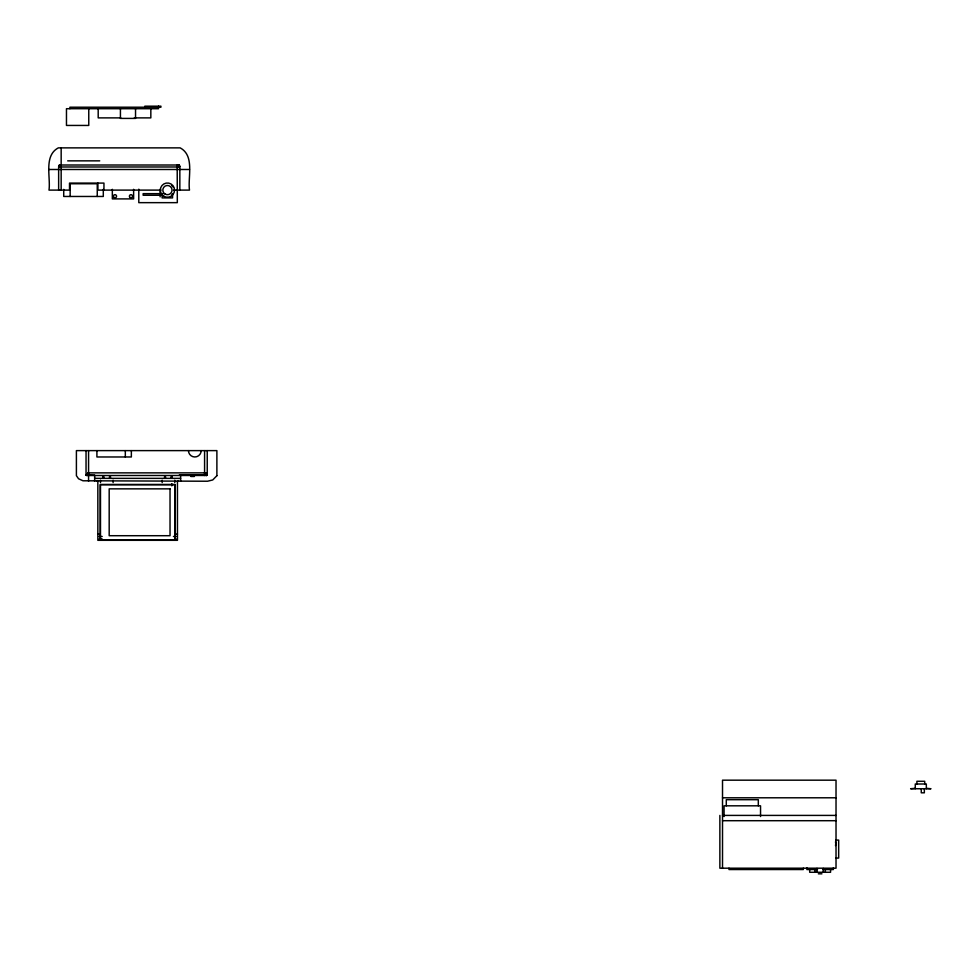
<?xml version="1.0" encoding="UTF-8"?>
<svg xmlns="http://www.w3.org/2000/svg" width="980" height="980" viewBox="0 0 980 980"><rect width="100%" height="100%" fill="white"/><g stroke="black" fill="none" stroke-linecap="round" stroke-linejoin="round"><path stroke-width="1.47" d="M58.641 190.108L58.641 166.722L59.608 165.007L178.875 165.007L179.842 166.722L179.842 190.108M86.044 450.616L86.044 474.945L86.999 475.508L206.56 475.471L207.233 474.945L207.233 450.616M86.999 475.508L88.568 472.862L207.233 472.862M86.718 475.471L88.568 472.862L86.044 474.945M86.473 475.386L88.568 472.862L86.118 475.104M178.875 165.007L177.196 166.98L58.641 166.98M86.265 475.263L88.568 472.862M179.156 165.142L177.196 166.98L179.842 166.722M179.291 165.277L177.196 166.98L179.769 166.22M179.414 165.4L177.196 166.98L179.622 165.767M187.082 474.847L185.882 474.859L191.345 474.847M120.761 117.882L98.196 117.882L98.196 108.707M134.285 117.882L150.834 117.882L150.834 108.707M67.706 160.855L99.715 160.855M49 169.491L189.483 169.491M161.075 190.108L97.914 190.108L97.914 183.089M173.521 190.108L189.483 190.108C187.67 177.16 194.946 155.71 180.149 147.87L58.334 147.87C43.537 155.71 50.813 177.16 49 190.108L69.507 190.108L69.507 183.089L103.954 183.089L103.954 190.108M162.9 193.66L143.141 193.66L143.141 195.253L162.9 195.253M87.147 474.859L94.656 475.116M179.377 474.859L206.131 474.859M190.831 476.476L194.42 476.476M94.656 478.363L180.626 478.363M97.841 534.149L100.217 534.149M175.065 534.149L177.454 534.149M99.164 536.464L102.177 536.464M173.423 536.464L176.118 536.464M99.164 538.988L102.177 538.988M175.065 538.988L176.118 538.988M915.283 788.3L910.616 788.741L931 788.741L926.333 788.3M722.517 797.793L836.026 797.793M722.517 815.409L836.026 815.409M722.517 820.701L836.026 820.701M835.707 840.081L838.672 840.081L838.672 858.064L835.707 858.064M817.528 869.542L806.883 869.542L806.883 867.778M822.735 869.542L833.367 869.542L833.367 867.778M818.337 873.817L821.926 873.817M194.077 474.859L196.821 474.859M58.641 166.722L61.164 166.98L61.164 190.108M58.714 166.22L61.164 166.98L59.608 165.007M58.861 165.767L61.164 166.98L59.327 165.142M59.07 165.4L61.164 166.98M207.233 474.945L204.587 472.862L206.278 475.508M207.16 475.104L204.587 472.862L206.56 475.471M207.013 475.263L204.587 472.862L206.817 475.386M926.333 788.741L926.333 784L915.283 784L915.283 788.741M924.716 784L924.716 781.281L916.9 781.281L916.9 784M924.348 788.741L924.348 792.808L921.261 792.808L921.261 788.741M830.562 869.542L830.562 872.274L809.688 872.274L809.688 869.542M825.332 869.542L825.332 872.188M823.274 868.378L823.274 872.188M816.977 868.378L816.977 872.188M814.919 869.542L814.919 872.188M803.294 868.194L803.294 869.542L728.985 869.542L728.985 868.194M760.541 816.524L760.541 805.817L724.061 805.817L724.061 816.524M758.312 805.817L758.312 799.692L726.29 799.692L726.29 805.817M722.517 868.194L722.517 780.178L836.026 780.178L836.026 868.194L719.871 868.194L719.871 815.409M204.587 450.616L204.587 475.508M180.626 475.508L180.626 481.229M178.238 480.568L178.238 481.229M177.454 481.229L177.454 540.311L97.841 540.311L97.841 481.229M177.196 165.007L177.319 202.652L138.793 202.652L138.793 189.177M175.065 540.311L175.065 484.463L100.217 484.463L100.217 540.311M174.795 480.225L174.795 482.552M172.014 195.253L172.554 193.66L172.554 197.899L162.104 197.899L162.104 195.253M171.819 483.655L171.819 485.86M162.178 480.225L162.178 482.552M160.12 189.311L160.12 196.833M158.527 106.183L158.527 108.707L66.469 108.707L66.469 125.44L88.763 125.44L88.763 108.707M144.844 107.212L144.844 106.183L160.916 106.183L160.916 107.212L69.911 107.212L69.911 108.707M135.534 108.707L135.534 118.409L120.43 118.409L120.43 108.707M133.623 189.311L133.623 198.903L112.333 198.903L112.333 189.311M131.357 450.616L131.357 456.974L96.91 456.974L96.91 450.616M125.318 450.616L125.318 456.974M113.104 480.225L113.104 482.552M103.292 189.397L103.292 196.466L63.725 196.466L63.725 189.373M100.487 480.225L100.487 482.552M97.253 196.466L97.253 183.75L70.168 183.75L70.168 196.466M97.044 480.568L97.044 481.229M94.656 475.508L94.656 481.229M88.568 450.616L88.568 481.229M61.164 147.87L61.164 165.007M171.929 185.612A6.358 6.358 0 0 1 172.933 186.923M201.182 450.616A6.358 6.358 0 0 1 194.824 456.974A6.358 6.358 0 0 1 188.466 450.616M835.487 841.881A7.117 7.117 0 0 1 835.487 845.569M102.765 477.052C103.647 479.833 104.921 475.092 102.765 477.052M109.429 477.052C110.311 479.833 111.585 475.092 109.429 477.052M164.456 477.052C165.351 479.833 166.612 475.092 164.456 477.052M171.12 477.052C172.002 479.833 173.276 475.092 171.12 477.052M216.886 475.692L212.734 479.955L207.552 481.229L82.994 480.788L78.547 478.767L76.403 475.692L76.403 450.616L216.886 450.616L216.886 475.692M174.795 484.72L100.487 484.72L100.487 539.833L174.795 539.833L174.795 484.72M170.03 488.849L109.184 488.849L109.184 535.705L170.03 535.705L170.03 488.849M113.876 197.372A1.568 1.568 0 0 0 116.498 196.662A1.568 1.568 0 0 0 114.574 194.738A1.568 1.568 0 0 0 113.876 197.372M129.875 197.372A1.568 1.568 0 0 0 132.496 196.662A1.568 1.568 0 0 0 130.573 194.738A1.568 1.568 0 0 0 129.875 197.372M165.118 194.101A4.618 4.618 0 0 0 172.051 190.108A4.618 4.618 0 0 0 165.118 186.102A4.618 4.618 0 0 0 165.118 194.101M163.868 196.27A7.117 7.117 0 0 0 174.538 190.108A7.117 7.117 0 0 0 163.868 183.946A7.117 7.117 0 0 0 163.868 196.27"/></g></svg>
